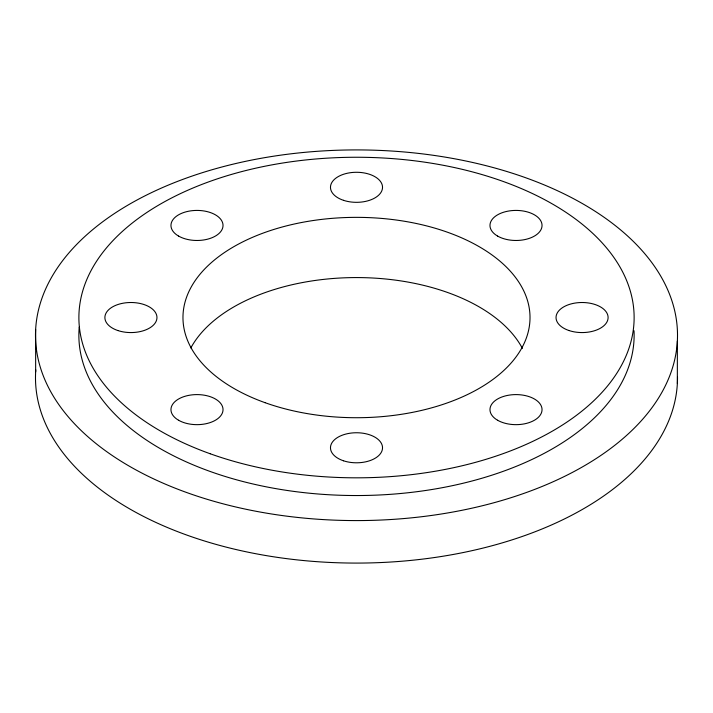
<?xml version="1.0" encoding="UTF-8"?>
<svg xmlns="http://www.w3.org/2000/svg" width="713" height="713" viewBox="0 0 713 713"><rect width="100%" height="100%" fill="white"/><g stroke="black" fill="none" stroke-linecap="round" stroke-linejoin="round"><path stroke-width="1.07" d="M677.35 341.072A321.01 185.335 0 0 1 187.341 492.763A321.01 185.335 0 0 1 204.809 171.913A321.01 185.335 0 0 1 677.35 341.072L677.35 383.576M35.65 329.424L35.65 371.928M677.502 376.927A321.01 185.335 0 0 1 350.341 563.047A321.01 185.335 0 0 1 35.784 369.815M190.834 347.953A173.517 100.177 0 0 1 356.919 277.571A173.517 100.177 0 0 1 522.406 348.407M634.017 330.743A277.633 160.291 0 0 1 353.291 495.526A277.633 160.291 0 0 1 79.232 327.044M265.067 402.685A173.517 100.177 0 0 0 529.928 320.69A173.517 100.177 0 0 0 274.505 229.247A173.517 100.177 0 0 0 265.067 402.685M343.488 460.785A26.024 15.026 0 0 0 382.524 447.773A26.024 15.026 0 0 0 343.488 434.761A26.024 15.026 0 0 0 343.488 460.785M178.589 420.251A26.024 15.026 0 0 0 222.135 413.513A26.024 15.026 0 0 0 190.255 395.109A26.024 15.026 0 0 0 178.589 420.251M117.912 330.556A26.024 15.026 0 0 0 156.958 317.535A26.024 15.026 0 0 0 117.912 304.522A26.024 15.026 0 0 0 117.912 330.556M178.589 236.074A26.024 15.026 0 0 0 222.135 229.336A26.024 15.026 0 0 0 190.255 210.932A26.024 15.026 0 0 0 178.589 236.074M343.488 200.317A26.024 15.026 0 0 0 382.524 187.305A26.024 15.026 0 0 0 343.488 174.293A26.024 15.026 0 0 0 343.488 200.317M497.603 236.074A26.024 15.026 0 0 0 541.149 229.336A26.024 15.026 0 0 0 509.269 210.932A26.024 15.026 0 0 0 497.603 236.074M569.063 330.556A26.024 15.026 0 0 0 608.1 317.535A26.024 15.026 0 0 0 569.063 304.522A26.024 15.026 0 0 0 569.063 330.556M497.603 420.251A26.024 15.026 0 0 0 541.149 413.513A26.024 15.026 0 0 0 509.269 395.109A26.024 15.026 0 0 0 497.603 420.251M210.201 453.762A277.633 160.291 0 0 0 633.991 322.57A277.633 160.291 0 0 0 225.308 176.28A277.633 160.291 0 0 0 210.201 453.762"/></g></svg>
